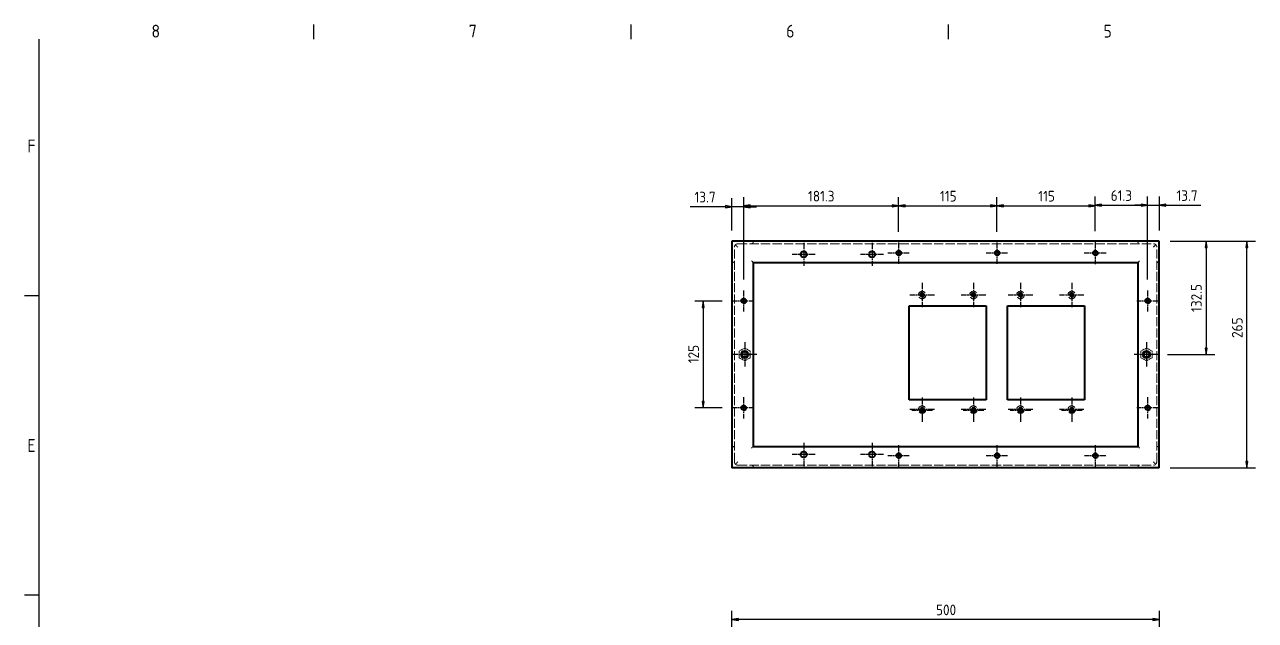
# Model space of a CAD drawing. Header units: millimetres. Extents: x 0 to 2970, y 0 to 2100.
# Drawn here: x 33 to 1473, y 1370 to 2067 of the extents above; entities that cross this region are included whole.
import ezdxf

# ---------------------------------------------------------------- set-up
doc = ezdxf.new("R2010")
doc.units = ezdxf.units.MM
doc.header["$LTSCALE"] = 5
doc.linetypes.add('CHAIN', pattern=[0.3543, 0.2362, -0.0295, 0.0591, -0.0295])
doc.linetypes.add('DASHED', pattern=[0.2067, 0.1654, -0.0413])
doc.layers.get('0').update_dxf_attribs({"color": 3, "lineweight": 25})
for name, color, linetype, lineweight in [('가려진 것(ISO)', 2, 'DASHED', 18), ('가시적인 것(ISO)', 3, 'Continuous', 40), ('가시적인 좁은 것(ISO)', 3, 'Continuous', 35), ('경계(ISO)', 7, 'Continuous', 25), ('중심 표식(ISO)', 1, 'Continuous', 25), ('치수(ISO)', 2, 'Continuous', 25)]:
    doc.layers.add(name, color=color, linetype=linetype, lineweight=lineweight)
doc.styles.add('문자 텍스트_PSTEK_POSCO', font='isocp.shx')
doc.styles.add('치수 텍스트_PSTEK_POSCO', font='isocp.shx')
doc.dimstyles.new('치수_PSTEK_POSCO', dxfattribs={"dimscale": 5, "dimtxt": 2.5, "dimasz": 1.5, "dimexe": 2, "dimexo": 2.5, "dimgap": 1, "dimtad": 1, "dimrnd": 1e-08, "dimdsep": 46, "dimtxsty": '치수 텍스트_PSTEK_POSCO', "dimblk": 'Filled-1', "dimcen": 0.09, "dimdle": 10, "dimclrd": 7, "dimclre": 7, "dimclrt": 2, "dimadec": 1, "dimazin": 2, "dimtfac": 1, "dimtmove": 0, "dimatfit": 3, "dimfxl": 0, "dimtolj": 1, "dimlwd": -1, "dimlwe": -1, "dimarcsym": 0})

# ---------------------------------------------------------------- blocks, each defined once
blk = doc.blocks.new('경계 Default Border')
at = {"layer": '경계(ISO)'}
for p, q in [((74.25, 410), (74.25, 413.4)), ((148.5, 410), (148.5, 413.4)), ((222.75, 410), (222.75, 413.4)), ((10, 350), (6.6, 350)), ((10, 280), (6.6, 280))]:
    blk.add_line(p, q, dxfattribs=at)
at = {"layer": '경계(ISO)', "flags": 128}
blk.add_lwpolyline([(10, 10), (10, 410)], dxfattribs=at)
at = {"layer": '경계(ISO)', "color": 2, "char_height": 3, "attachment_point": 7, "style": '문자 텍스트_PSTEK_POSCO'}
for s, insert in [('8', (36.27, 410.37)), ('7', (110.52, 410.39)), ('6', (184.77, 410.37)), ('5', (259.02, 410.37)), ('F', (7.24, 383.5)), ('E', (7.24, 313.47))]:
    blk.add_mtext(s, dxfattribs=dict(at, insert=insert))
blk = doc.blocks.new('Filled-1')
at = {"color": 0}
for p, q in [((0, 0), (-1, 0.17)), ((-1, 0.17), (-1, -0.17)), ((-1, 0), (0, 0)), ((-1, -0.17), (0, 0))]:
    blk.add_line(p, q, dxfattribs=at)
at = {"color": 0, "flags": 128}
blk.add_lwpolyline([(-1, -0.17), (0, 0)], dxfattribs=at)
at = {"color": 0}
blk.add_solid([(-1, -0.17), (0, 0), (-1, 0.17), (-1, -0.17)], dxfattribs=at)
blk = doc.blocks.new('*D22')
at = {"layer": 'Defpoints', "color": 0}
for p in [(1055.5, 1855.1), (1055.5, 1812.3), (874.2, 1756.3)]:
    blk.add_point(p, dxfattribs=at)
at = {"layer": '치수(ISO)', "color": 7}
for p, q in [((874.2, 1768.8), (874.2, 1865.1)), ((1055.5, 1824.8), (1055.5, 1865.1)), ((881.7, 1855.1), (1048, 1855.1))]:
    blk.add_line(p, q, dxfattribs=at)
at = {"layer": '치수(ISO)', "color": 7, "xscale": 7.5, "yscale": 7.5, "zscale": 7.5, "rotation": 180}
blk.add_blockref('Filled-1', (874.2, 1855.1), dxfattribs=at)
at = {"layer": '치수(ISO)', "color": 7, "xscale": 7.5, "yscale": 7.5, "zscale": 7.5}
blk.add_blockref('Filled-1', (1055.5, 1855.1), dxfattribs=at)
at = {"layer": '치수(ISO)', "color": 2, "insert": (949.5, 1866.4), "char_height": 12.5, "attachment_point": 4, "style": '치수 텍스트_PSTEK_POSCO'}
blk.add_mtext('\\A1;181.3', dxfattribs=at)
blk = doc.blocks.new('*D23')
at = {"layer": 'Defpoints', "color": 0}
for p in [(1170.5, 1855.1), (1055.5, 1812.3), (1170.5, 1812.3)]:
    blk.add_point(p, dxfattribs=at)
at = {"layer": '치수(ISO)', "color": 7}
for p, q in [((1055.5, 1824.8), (1055.5, 1865.1)), ((1170.5, 1824.8), (1170.5, 1865.1)), ((1063, 1855.1), (1163, 1855.1))]:
    blk.add_line(p, q, dxfattribs=at)
at = {"layer": '치수(ISO)', "color": 7, "xscale": 7.5, "yscale": 7.5, "zscale": 7.5, "rotation": 180}
blk.add_blockref('Filled-1', (1055.5, 1855.1), dxfattribs=at)
at = {"layer": '치수(ISO)', "color": 7, "xscale": 7.5, "yscale": 7.5, "zscale": 7.5}
blk.add_blockref('Filled-1', (1170.5, 1855.1), dxfattribs=at)
at = {"layer": '치수(ISO)', "color": 2, "insert": (1103.9, 1866.4), "char_height": 12.5, "attachment_point": 4, "style": '치수 텍스트_PSTEK_POSCO'}
blk.add_mtext('\\A1;115', dxfattribs=at)
blk = doc.blocks.new('*D24')
at = {"layer": 'Defpoints', "color": 0}
for p in [(1285.5, 1855.1), (1170.5, 1812.3), (1285.5, 1812.8)]:
    blk.add_point(p, dxfattribs=at)
at = {"layer": '치수(ISO)', "color": 7}
for p, q in [((1170.5, 1824.8), (1170.5, 1865.1)), ((1285.5, 1825.3), (1285.5, 1865.1)), ((1178, 1855.1), (1278, 1855.1))]:
    blk.add_line(p, q, dxfattribs=at)
at = {"layer": '치수(ISO)', "color": 7, "xscale": 7.5, "yscale": 7.5, "zscale": 7.5, "rotation": 180}
blk.add_blockref('Filled-1', (1170.5, 1855.1), dxfattribs=at)
at = {"layer": '치수(ISO)', "color": 7, "xscale": 7.5, "yscale": 7.5, "zscale": 7.5}
blk.add_blockref('Filled-1', (1285.5, 1855.1), dxfattribs=at)
at = {"layer": '치수(ISO)', "color": 2, "insert": (1218.9, 1866.4), "char_height": 12.5, "attachment_point": 4, "style": '치수 텍스트_PSTEK_POSCO'}
blk.add_mtext('\\A1;115', dxfattribs=at)
blk = doc.blocks.new('*D25')
at = {"layer": 'Defpoints', "color": 0}
for p in [(1346.8, 1855.9), (1285.5, 1812.8), (1346.8, 1756.3)]:
    blk.add_point(p, dxfattribs=at)
at = {"layer": '치수(ISO)', "color": 7}
for p, q in [((1285.5, 1825.3), (1285.5, 1865.9)), ((1346.8, 1768.8), (1346.8, 1865.9)), ((1293, 1855.9), (1339.3, 1855.9))]:
    blk.add_line(p, q, dxfattribs=at)
at = {"layer": '치수(ISO)', "color": 7, "xscale": 7.5, "yscale": 7.5, "zscale": 7.5, "rotation": 180}
blk.add_blockref('Filled-1', (1285.5, 1855.9), dxfattribs=at)
at = {"layer": '치수(ISO)', "color": 7, "xscale": 7.5, "yscale": 7.5, "zscale": 7.5}
blk.add_blockref('Filled-1', (1346.8, 1855.9), dxfattribs=at)
at = {"layer": '치수(ISO)', "color": 2, "insert": (1303.6, 1867.1), "char_height": 12.5, "attachment_point": 4, "style": '치수 텍스트_PSTEK_POSCO'}
blk.add_mtext('\\A1;61.3', dxfattribs=at)
blk = doc.blocks.new('*D31')
at = {"layer": 'Defpoints', "color": 0}
for p in [(1360.5, 1813.8), (1357.5, 1681.3), (1415.2, 1681.3)]:
    blk.add_point(p, dxfattribs=at)
at = {"layer": '치수(ISO)', "color": 7}
for p, q in [((1373, 1813.8), (1425.2, 1813.8)), ((1415.2, 1806.3), (1415.2, 1688.8)), ((1370, 1681.3), (1425.2, 1681.3))]:
    blk.add_line(p, q, dxfattribs=at)
at = {"layer": '치수(ISO)', "color": 7, "xscale": 7.5, "yscale": 7.5, "zscale": 7.5}
for p, rotation in [((1415.2, 1813.8), 90), ((1415.2, 1681.3), 270)]:
    blk.add_blockref('Filled-1', p, dxfattribs=dict(at, rotation=rotation))
at = {"layer": '치수(ISO)', "color": 2, "insert": (1403.9, 1731), "char_height": 12.5, "attachment_point": 4, "rotation": 90, "style": '치수 텍스트_PSTEK_POSCO'}
blk.add_mtext('\\A1;132.5', dxfattribs=at)
blk = doc.blocks.new('*D32')
at = {"layer": 'Defpoints', "color": 0}
for p in [(1360.5, 1813.8), (1462.8, 1813.8), (1360.5, 1548.8)]:
    blk.add_point(p, dxfattribs=at)
at = {"layer": '치수(ISO)', "color": 7}
for p, q in [((1373, 1813.8), (1472.8, 1813.8)), ((1462.8, 1556.3), (1462.8, 1806.3)), ((1373, 1548.8), (1472.8, 1548.8))]:
    blk.add_line(p, q, dxfattribs=at)
at = {"layer": '치수(ISO)', "color": 7, "xscale": 7.5, "yscale": 7.5, "zscale": 7.5}
for p, rotation in [((1462.8, 1813.8), 90), ((1462.8, 1548.8), 270)]:
    blk.add_blockref('Filled-1', p, dxfattribs=dict(at, rotation=rotation))
at = {"layer": '치수(ISO)', "color": 2, "insert": (1451.6, 1700.6), "char_height": 12.5, "attachment_point": 4, "rotation": 90, "style": '치수 텍스트_PSTEK_POSCO'}
blk.add_mtext('\\A1;265', dxfattribs=at)
blk = doc.blocks.new('*D33')
at = {"layer": 'Defpoints', "color": 0}
for p in [(860.5, 1371.3), (860.5, 1308.5), (1360.5, 1308.5)]:
    blk.add_point(p, dxfattribs=at)
at = {"layer": '치수(ISO)', "color": 7}
for p, q in [((860.5, 1321), (860.5, 1381.3)), ((1353, 1371.3), (868, 1371.3)), ((1360.5, 1321), (1360.5, 1381.3))]:
    blk.add_line(p, q, dxfattribs=at)
at = {"layer": '치수(ISO)', "color": 7, "xscale": 7.5, "yscale": 7.5, "zscale": 7.5, "rotation": 180}
blk.add_blockref('Filled-1', (860.5, 1371.3), dxfattribs=at)
at = {"layer": '치수(ISO)', "color": 7, "xscale": 7.5, "yscale": 7.5, "zscale": 7.5}
blk.add_blockref('Filled-1', (1360.5, 1371.3), dxfattribs=at)
at = {"layer": '치수(ISO)', "color": 2, "insert": (1099.2, 1382.6), "char_height": 12.5, "attachment_point": 4, "style": '치수 텍스트_PSTEK_POSCO'}
blk.add_mtext('\\A1;500', dxfattribs=at)
blk = doc.blocks.new('*D46')
at = {"layer": 'Defpoints', "color": 0}
for p in [(861.7, 1743.8), (826.9, 1618.8), (861.7, 1618.8)]:
    blk.add_point(p, dxfattribs=at)
at = {"layer": '치수(ISO)', "color": 7}
for p, q in [((849.2, 1743.8), (816.9, 1743.8)), ((826.9, 1736.3), (826.9, 1626.3)), ((849.2, 1618.8), (816.9, 1618.8))]:
    blk.add_line(p, q, dxfattribs=at)
at = {"layer": '치수(ISO)', "color": 7, "xscale": 7.5, "yscale": 7.5, "zscale": 7.5}
for p, rotation in [((826.9, 1743.8), 90), ((826.9, 1618.8), 270)]:
    blk.add_blockref('Filled-1', p, dxfattribs=dict(at, rotation=rotation))
at = {"layer": '치수(ISO)', "color": 2, "insert": (815.6, 1671), "char_height": 12.5, "attachment_point": 4, "rotation": 90, "style": '치수 텍스트_PSTEK_POSCO'}
blk.add_mtext('\\A1;125', dxfattribs=at)
blk = doc.blocks.new('*D47')
at = {"layer": 'Defpoints', "color": 0}
for p in [(860.5, 1854.1), (860.5, 1813.8), (874.2, 1756.3)]:
    blk.add_point(p, dxfattribs=at)
at = {"layer": '치수(ISO)', "color": 7}
for p, q in [((860.5, 1826.3), (860.5, 1864.1)), ((874.2, 1768.8), (874.2, 1864.1)), ((853, 1854.1), (811.7, 1854.1)), ((874.2, 1854.1), (860.5, 1854.1)), ((881.7, 1854.1), (889.2, 1854.1))]:
    blk.add_line(p, q, dxfattribs=at)
at = {"layer": '치수(ISO)', "color": 7, "xscale": 7.5, "yscale": 7.5, "zscale": 7.5}
blk.add_blockref('Filled-1', (860.5, 1854.1), dxfattribs=at)
at = {"layer": '치수(ISO)', "color": 7, "xscale": 7.5, "yscale": 7.5, "zscale": 7.5, "rotation": 180}
blk.add_blockref('Filled-1', (874.2, 1854.1), dxfattribs=at)
at = {"layer": '치수(ISO)', "color": 2, "insert": (816.7, 1865.3), "char_height": 12.5, "attachment_point": 4, "style": '치수 텍스트_PSTEK_POSCO'}
blk.add_mtext('\\A1;13.7', dxfattribs=at)
blk = doc.blocks.new('*D48')
at = {"layer": 'Defpoints', "color": 0}
for p in [(1346.8, 1855.9), (1360.5, 1813.8), (1346.8, 1756.3)]:
    blk.add_point(p, dxfattribs=at)
at = {"layer": '치수(ISO)', "color": 7}
for p, q in [((1346.8, 1768.8), (1346.8, 1865.9)), ((1360.5, 1826.3), (1360.5, 1865.9)), ((1339.3, 1855.9), (1331.8, 1855.9)), ((1346.8, 1855.9), (1360.5, 1855.9)), ((1368, 1855.9), (1409.2, 1855.9))]:
    blk.add_line(p, q, dxfattribs=at)
at = {"layer": '치수(ISO)', "color": 7, "xscale": 7.5, "yscale": 7.5, "zscale": 7.5}
blk.add_blockref('Filled-1', (1346.8, 1855.9), dxfattribs=at)
at = {"layer": '치수(ISO)', "color": 7, "xscale": 7.5, "yscale": 7.5, "zscale": 7.5, "rotation": 180}
blk.add_blockref('Filled-1', (1360.5, 1855.9), dxfattribs=at)
at = {"layer": '치수(ISO)', "color": 2, "insert": (1380.5, 1867.1), "char_height": 12.5, "attachment_point": 4, "style": '치수 텍스트_PSTEK_POSCO'}
blk.add_mtext('\\A1;13.7', dxfattribs=at)

msp = doc.modelspace()

# ---------------------------------------------------------------- linework, layer by layer
at = {"layer": '가려진 것(ISO)', "ltscale": 12.782319}
for p, q in [((863.452, 1555.796), (863.452, 1806.796)), ((1357.452, 1555.796), (1357.452, 1806.796))]:
    msp.add_line(p, q, dxfattribs=at)
at = {"layer": '가려진 것(ISO)', "ltscale": 1.612181}
for p, q in [((864.624, 1809.624), (867.452, 1806.796)), ((1353.452, 1806.796), (1356.281, 1809.624)), ((867.452, 1555.796), (864.624, 1552.967)), ((1356.281, 1552.967), (1353.452, 1555.796))]:
    msp.add_line(p, q, dxfattribs=at)
at = {"layer": '가려진 것(ISO)', "ltscale": 13.062409}
for p, q in [((867.452, 1810.796), (1353.452, 1810.796)), ((867.452, 1551.796), (1353.452, 1551.796))]:
    msp.add_line(p, q, dxfattribs=at)
at = {"layer": '가려진 것(ISO)', "ltscale": 0.380839}
for p, q in [((885.452, 1812.796), (885.452, 1813.796)), ((1335.452, 1813.796), (1335.452, 1812.796)), ((861.452, 1788.796), (860.452, 1788.796)), ((1360.452, 1788.796), (1359.452, 1788.796)), ((860.452, 1573.796), (861.452, 1573.796)), ((1359.452, 1573.796), (1360.452, 1573.796)), ((885.452, 1548.796), (885.452, 1549.796)), ((1335.452, 1549.796), (1335.452, 1548.796))]:
    msp.add_line(p, q, dxfattribs=at)
at = {"layer": '가려진 것(ISO)', "ltscale": 1.455164}
for p, q in [((885.452, 1788.796), (883.452, 1790.796)), ((1337.452, 1790.796), (1335.452, 1788.796)), ((883.452, 1571.796), (885.452, 1573.796)), ((1335.452, 1573.796), (1337.452, 1571.796))]:
    msp.add_line(p, q, dxfattribs=at)
at = {"layer": '가려진 것(ISO)', "ltscale": 2.859061}
for p, q in [((875.452, 1688.801), (868.952, 1685.048)), ((868.952, 1685.048), (868.952, 1677.543)), ((881.952, 1685.048), (875.452, 1688.801)), ((881.952, 1677.543), (881.952, 1685.048)), ((1345.452, 1688.801), (1338.952, 1685.048)), ((1338.952, 1685.048), (1338.952, 1677.543)), ((1351.952, 1685.048), (1345.452, 1688.801)), ((1351.952, 1677.543), (1351.952, 1685.048)), ((868.952, 1677.543), (875.452, 1673.79)), ((875.452, 1673.79), (881.952, 1677.543)), ((1338.952, 1677.543), (1345.452, 1673.79)), ((1345.452, 1673.79), (1351.952, 1677.543))]:
    msp.add_line(p, q, dxfattribs=at)
at = {"layer": '가려진 것(ISO)', "ltscale": 13.222959}
for centre in [(1082.952, 1750.796), (1142.952, 1750.796), (1197.952, 1750.796), (1257.952, 1750.796), (1082.952, 1616.796), (1142.952, 1616.796), (1197.952, 1616.796), (1257.952, 1616.796)]:
    msp.add_circle(centre, 4.35, dxfattribs=at)
at = {"layer": '가려진 것(ISO)', "ltscale": 1.612181}
for centre, start, end in [((867.452, 1806.796), 135, 180), ((867.452, 1806.796), 90, 135), ((1353.452, 1806.796), 45, 90), ((1353.452, 1806.796), 0, 45), ((867.452, 1555.796), 180, 225), ((1353.452, 1555.796), 315, 0), ((867.452, 1555.796), 225, 270), ((1353.452, 1555.796), 270, 315)]:
    msp.add_arc(centre, 4, start, end, dxfattribs=at)
at = {"layer": '가려진 것(ISO)', "ltscale": 1.455164}
for centre, start, end in [((883.452, 1812.796), 270, 0), ((1337.452, 1812.796), 180, 270), ((861.452, 1790.796), 270, 0), ((1359.452, 1790.796), 180, 270), ((861.452, 1571.796), 0, 90), ((1359.452, 1571.796), 90, 180), ((883.452, 1549.796), 0, 90), ((1337.452, 1549.796), 90, 180)]:
    msp.add_arc(centre, 2, start, end, dxfattribs=at)
at = {"layer": '가시적인 것(ISO)'}
for p, q in [((1360.452, 1813.796), (860.452, 1813.796)), ((860.452, 1813.796), (860.452, 1548.796)), ((1360.452, 1548.796), (1360.452, 1813.796)), ((885.452, 1788.796), (885.452, 1573.796)), ((885.452, 1788.796), (1335.452, 1788.796)), ((1335.452, 1788.796), (1335.452, 1573.796)), ((1067.952, 1738.296), (1157.952, 1738.296)), ((1067.952, 1628.296), (1067.952, 1738.296)), ((1157.952, 1738.296), (1157.952, 1628.296)), ((1182.952, 1628.296), (1182.952, 1738.296)), ((1182.952, 1738.296), (1272.952, 1738.296)), ((1272.952, 1738.296), (1272.952, 1628.296)), ((1157.952, 1628.296), (1067.952, 1628.296)), ((1272.952, 1628.296), (1182.952, 1628.296)), ((885.452, 1573.796), (1335.452, 1573.796)), ((1360.452, 1548.796), (860.452, 1548.796))]:
    msp.add_line(p, q, dxfattribs=at)
for centre, radius in [((944.452, 1798.296), 3.5), ((1024.452, 1798.296), 3.5), ((1055.452, 1799.796), 2.458), ((1170.452, 1799.796), 2.458), ((1285.452, 1799.796), 2.458), ((874.152, 1743.796), 2.458), ((1082.952, 1750.796), 2.067), ((1142.952, 1750.796), 2.067), ((1197.952, 1750.796), 2.067), ((1257.952, 1750.796), 2.067), ((1346.752, 1743.796), 2.458), ((875.452, 1681.296), 4.25), ((875.452, 1681.296), 3.324), ((1345.452, 1681.296), 4.25), ((1345.452, 1681.296), 3.324), ((874.152, 1618.796), 2.458), ((1346.752, 1618.796), 2.458), ((944.452, 1564.296), 3.5), ((1024.452, 1564.296), 3.5), ((1055.452, 1562.796), 2.458), ((1170.452, 1562.796), 2.458), ((1285.452, 1562.796), 2.458)]:
    msp.add_circle(centre, radius, dxfattribs=at)
for centre, start, end in [((1082.952, 1616.796), 346.001501, 193.998499), ((1082.952, 1615.796), 166.001501, 13.998499), ((1082.952, 1616.796), 193.998499, 346.001501), ((1142.952, 1616.796), 346.001501, 193.998499), ((1142.952, 1615.796), 166.001501, 13.998499), ((1142.952, 1616.796), 193.998499, 346.001501), ((1197.952, 1616.796), 346.001501, 193.998499), ((1197.952, 1615.796), 166.001501, 13.998499), ((1197.952, 1616.796), 193.998499, 346.001501), ((1257.952, 1616.796), 346.001501, 193.998499), ((1257.952, 1615.796), 166.001501, 13.998499), ((1257.952, 1616.796), 193.998499, 346.001501)]:
    msp.add_arc(centre, 2.067, start, end, dxfattribs=at)
at = {"layer": '가시적인 좁은 것(ISO)'}
for centre, radius, start, end in [((1055.452, 1799.796), 3, 260, 170), ((1170.452, 1799.796), 3, 260, 170), ((1285.452, 1799.796), 3, 260, 170), ((874.152, 1743.796), 3, 260, 170), ((1082.952, 1750.796), 2.5, 260, 170), ((1082.952, 1750.796), 2.5, 260, 170), ((1142.952, 1750.796), 2.5, 260, 170), ((1142.952, 1750.796), 2.5, 260, 170), ((1197.952, 1750.796), 2.5, 260, 170), ((1197.952, 1750.796), 2.5, 260, 170), ((1257.952, 1750.796), 2.5, 260, 170), ((1257.952, 1750.796), 2.5, 260, 170), ((1346.752, 1743.796), 3, 260, 170), ((875.452, 1681.296), 4, 190, 100), ((1345.452, 1681.296), 4, 260, 170), ((874.152, 1618.796), 3, 260, 170), ((1082.952, 1615.796), 2.5, 143.451559, 36.548441), ((1082.952, 1616.796), 2.5, 190, 216.548441), ((1082.952, 1616.796), 2.5, 216.548441, 323.451559), ((1082.952, 1616.796), 2.5, 323.451559, 100), ((1142.952, 1615.796), 2.5, 143.451559, 36.548441), ((1142.952, 1616.796), 2.5, 190, 216.548441), ((1142.952, 1616.796), 2.5, 216.548441, 323.451559), ((1142.952, 1616.796), 2.5, 323.451559, 100), ((1197.952, 1615.796), 2.5, 143.451559, 36.548441), ((1197.952, 1616.796), 2.5, 190, 216.548441), ((1197.952, 1616.796), 2.5, 216.548441, 323.451559), ((1197.952, 1616.796), 2.5, 323.451559, 100), ((1257.952, 1615.796), 2.5, 143.451559, 36.548441), ((1257.952, 1616.796), 2.5, 190, 216.548441), ((1257.952, 1616.796), 2.5, 216.548441, 323.451559), ((1257.952, 1616.796), 2.5, 323.451559, 100), ((1346.752, 1618.796), 3, 260, 170), ((1055.452, 1562.796), 3, 260, 170), ((1170.452, 1562.796), 3, 260, 170), ((1285.452, 1562.796), 3, 260, 170)]:
    msp.add_arc(centre, radius, start, end, dxfattribs=at)
at = {"layer": '중심 표식(ISO)', "linetype": 'CHAIN', "ltscale": 6.00042}
for p, q in [((944.452, 1811.796), (944.452, 1784.796)), ((1024.452, 1811.796), (1024.452, 1784.796)), ((957.952, 1798.296), (930.952, 1798.296)), ((1037.952, 1798.296), (1010.952, 1798.296)), ((944.452, 1577.796), (944.452, 1550.796)), ((1024.452, 1577.796), (1024.452, 1550.796)), ((957.952, 1564.296), (930.952, 1564.296)), ((1037.952, 1564.296), (1010.952, 1564.296))]:
    msp.add_line(p, q, dxfattribs=at)
at = {"layer": '중심 표식(ISO)', "linetype": 'CHAIN', "ltscale": 5.537491}
for p, q in [((1067.911, 1799.796), (1042.994, 1799.796)), ((1055.452, 1812.254), (1055.452, 1787.337)), ((1182.911, 1799.796), (1157.994, 1799.796)), ((1170.452, 1812.254), (1170.452, 1787.337)), ((886.611, 1743.796), (861.694, 1743.796)), ((874.152, 1756.254), (874.152, 1731.337)), ((1359.211, 1743.796), (1334.294, 1743.796)), ((1346.752, 1756.254), (1346.752, 1731.337)), ((874.152, 1631.254), (874.152, 1606.337)), ((1346.752, 1631.254), (1346.752, 1606.337)), ((886.611, 1618.796), (861.694, 1618.796)), ((1359.211, 1618.796), (1334.294, 1618.796)), ((1055.452, 1575.254), (1055.452, 1550.337)), ((1170.452, 1575.254), (1170.452, 1550.337)), ((1285.452, 1575.254), (1285.452, 1550.337)), ((1067.911, 1562.796), (1042.994, 1562.796)), ((1182.911, 1562.796), (1157.994, 1562.796)), ((1297.911, 1562.796), (1272.994, 1562.796))]:
    msp.add_line(p, q, dxfattribs=at)
at = {"layer": '중심 표식(ISO)', "linetype": 'CHAIN', "ltscale": 5.778179}
for p, q in [((1298.452, 1799.796), (1272.452, 1799.796)), ((1285.452, 1812.796), (1285.452, 1786.796))]:
    msp.add_line(p, q, dxfattribs=at)
at = {"layer": '중심 표식(ISO)', "linetype": 'CHAIN', "ltscale": 6.378231}
for p, q in [((1082.952, 1765.146), (1082.952, 1736.446)), ((1142.952, 1765.146), (1142.952, 1736.446)), ((1197.952, 1765.146), (1197.952, 1736.446)), ((1257.952, 1765.146), (1257.952, 1736.446)), ((1097.302, 1750.796), (1068.602, 1750.796)), ((1157.302, 1750.796), (1128.602, 1750.796)), ((1212.302, 1750.796), (1183.602, 1750.796)), ((1272.302, 1750.796), (1243.602, 1750.796)), ((1082.952, 1631.146), (1082.952, 1602.446)), ((1142.952, 1631.146), (1142.952, 1602.446)), ((1197.952, 1631.146), (1197.952, 1602.446)), ((1257.952, 1631.146), (1257.952, 1602.446)), ((1097.302, 1616.796), (1068.602, 1616.796)), ((1157.302, 1616.796), (1128.602, 1616.796)), ((1212.302, 1616.796), (1183.602, 1616.796)), ((1272.302, 1616.796), (1243.602, 1616.796))]:
    msp.add_line(p, q, dxfattribs=at)
at = {"layer": '중심 표식(ISO)', "linetype": 'CHAIN', "ltscale": 6.333782}
for p, q in [((875.452, 1695.546), (875.452, 1667.046)), ((1345.452, 1695.546), (1345.452, 1667.046)), ((889.702, 1681.296), (861.202, 1681.296)), ((1359.702, 1681.296), (1331.202, 1681.296))]:
    msp.add_line(p, q, dxfattribs=at)
at = {"layer": '중심 표식(ISO)', "linetype": 'CHAIN', "ltscale": 5.363476}
for p, q in [((1095.019, 1615.796), (1070.885, 1615.796)), ((1155.019, 1615.796), (1130.885, 1615.796)), ((1210.019, 1615.796), (1185.885, 1615.796)), ((1270.019, 1615.796), (1245.885, 1615.796))]:
    msp.add_line(p, q, dxfattribs=at)
at = {"layer": '중심 표식(ISO)', "linetype": 'CHAIN', "ltscale": 3.515094}
for p, q in [((1082.952, 1619.546), (1082.952, 1603.729)), ((1142.952, 1619.546), (1142.952, 1603.729)), ((1197.952, 1619.546), (1197.952, 1603.729)), ((1257.952, 1619.546), (1257.952, 1603.729))]:
    msp.add_line(p, q, dxfattribs=at)

# ---------------------------------------------------------------- block references
at = {"xscale": 5, "yscale": 5, "zscale": 5}
msp.add_blockref('경계 Default Border', (0, 0), dxfattribs=at)

# ---------------------------------------------------------------- dimensions: what is measured, and where the dimension line sits
at = {"layer": '치수(ISO)', "color": 7}
for base, p1, p2, angle, override, picture, middle in [((860.452, 1854.084), (874.152, 1756.254), (860.452, 1813.796), 180, {"dimdec": 2, "dimtp": 0, "dimtm": 0, "dimtdec": 2, "dimtofl": 1, "dimatfit": 1}, '*D47', (828.577, 1854.084)), ((1055.452, 1855.109), (874.152, 1756.254), (1055.452, 1812.254), 180, {"dimdec": 2, "dimblk1": 'Filled-1', "dimblk2": 'Filled-1', "dimsah": 1, "dimtp": 0, "dimtm": 0, "dimtdec": 2, "dimtofl": 0, "dimatfit": 1}, '*D22', (964.802, 1855.109)), ((1170.452, 1855.109), (1055.452, 1812.254), (1170.452, 1812.254), 180, {"dimdec": 2, "dimblk1": 'Filled-1', "dimblk2": 'Filled-1', "dimsah": 1, "dimtp": 0, "dimtm": 0, "dimtdec": 2, "dimtofl": 0, "dimatfit": 1}, '*D23', (1112.952, 1855.109)), ((1285.452, 1855.109), (1170.452, 1812.254), (1285.452, 1812.796), 180, {"dimdec": 2, "dimblk1": 'Filled-1', "dimblk2": 'Filled-1', "dimsah": 1, "dimtp": 0, "dimtm": 0, "dimtdec": 2, "dimtofl": 0, "dimatfit": 1}, '*D24', (1227.952, 1855.109)), ((1346.752, 1855.873), (1285.452, 1812.796), (1346.752, 1756.254), 180, {"dimdec": 2, "dimblk1": 'Filled-1', "dimblk2": 'Filled-1', "dimsah": 1, "dimtp": 0, "dimtm": 0, "dimtdec": 2, "dimtofl": 0, "dimatfit": 1}, '*D25', (1316.102, 1855.873)), ((1415.166, 1681.296), (1360.452, 1813.796), (1357.452, 1681.296), 90, {"dimdec": 2, "dimtp": 0, "dimtm": 0, "dimtdec": 2, "dimtofl": 0, "dimatfit": 1}, '*D31', (1415.166, 1747.546)), ((1462.834, 1813.796), (1360.452, 1548.796), (1360.452, 1813.796), 90, {"dimdec": 2, "dimtp": 0, "dimtm": 0, "dimtdec": 2, "dimtofl": 0, "dimatfit": 1}, '*D32', (1462.834, 1712.296)), ((826.865, 1618.796), (861.694, 1743.796), (861.694, 1618.796), 90, {"dimdec": 2, "dimtp": 0, "dimtm": 0, "dimtdec": 2, "dimtofl": 0, "dimatfit": 1}, '*D46', (826.865, 1681.296)), ((860.452, 1371.347), (1360.452, 1308.53), (860.452, 1308.53), 180, {"dimdec": 2, "dimtp": 0, "dimtm": 0, "dimtdec": 2, "dimtofl": 0, "dimatfit": 1}, '*D33', (1110.452, 1371.347))]:
    dim = msp.add_linear_dim(base=base, p1=p1, p2=p2, angle=angle, dimstyle='치수_PSTEK_POSCO', override=override, dxfattribs=at)
    dim.commit()
    dim.dimension.update_dxf_attribs({"geometry": picture, "text_midpoint": middle, "dimtype": 160})
dim = msp.add_linear_dim(base=(1346.752, 1855.873), p1=(1360.452, 1813.796), p2=(1346.752, 1756.254), dimstyle='치수_PSTEK_POSCO', override={"dimdec": 2, "dimtp": 0, "dimtm": 0, "dimtdec": 2, "dimtofl": 1, "dimatfit": 1}, dxfattribs=at)
dim.commit()
dim.dimension.update_dxf_attribs({"geometry": '*D48', "text_midpoint": (1392.327, 1855.873), "dimtype": 160})

doc.saveas('drawing.dxf')
